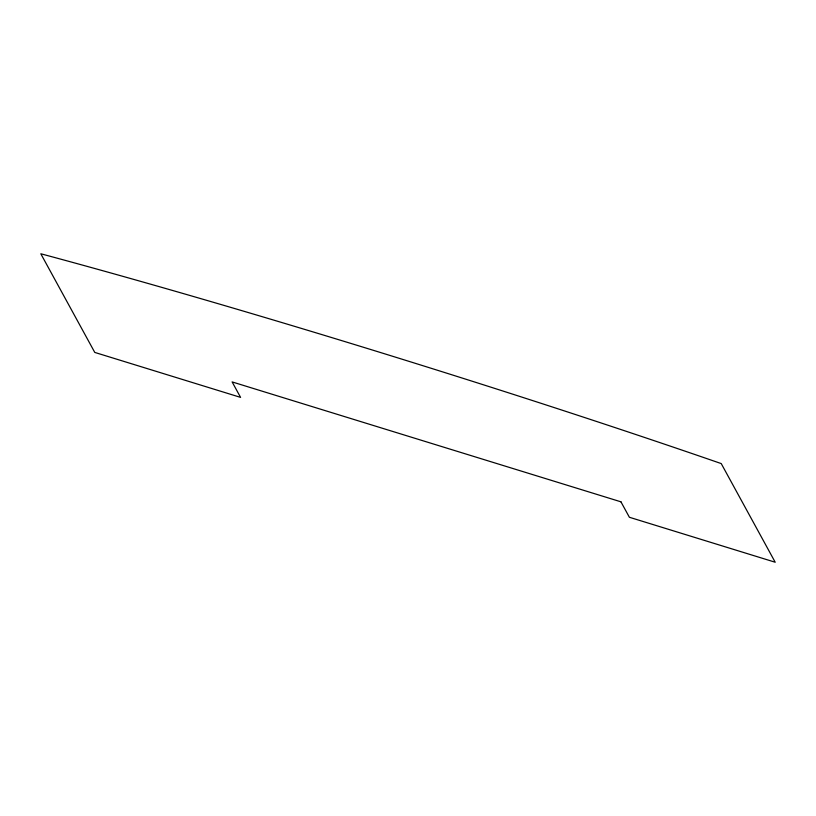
<?xml version="1.0" encoding="UTF-8"?>
<svg xmlns="http://www.w3.org/2000/svg" width="816" height="816" viewBox="0 0 816 816"><rect width="100%" height="100%" fill="white"/><g stroke="black" fill="none" stroke-linecap="round" stroke-linejoin="round"><path stroke-width="1.22" d="M620.935 501.82L232.121 381.919L240.577 397.382L94.768 352.42L40.8 253.766A636.684 33.323 17.3 0 1 721.232 463.58L775.2 562.234L629.391 517.273L620.935 501.82"/></g></svg>
